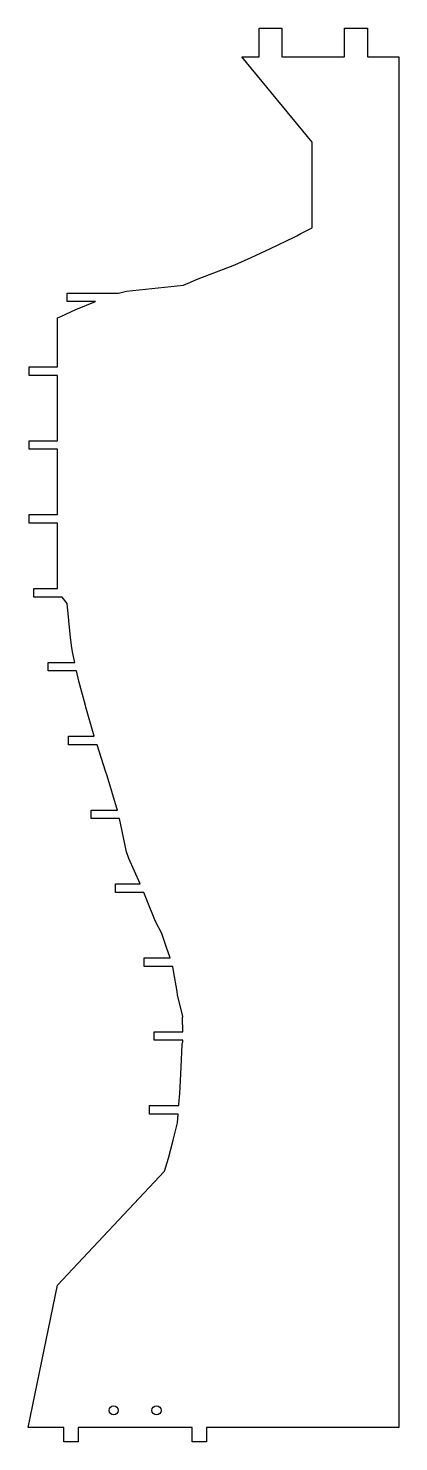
# Model space of a CAD drawing. Header units: metres. Extents: x -130 to 0, y -95 to 401.
import ezdxf

# ---------------------------------------------------------------- set-up
doc = ezdxf.new("R2010")
doc.units = ezdxf.units.M

msp = doc.modelspace()

# ---------------------------------------------------------------- linework, layer by layer
msp.add_lwpolyline([(-82.18, 0), (-80.81, 4.57), (-80.81, 4.57), (-79.13, 10.9), (-79.13, 10.9), (-77.63, 16.98), (-77.63, 16.98), (-77.42, 20), (-87.42, 20), (-87.42, 23), (-77.21, 23), (-77.18, 23.45), (-77.18, 23.45), (-76.83, 27.24), (-76.83, 27.24), (-76.49, 33.97), (-76.49, 33.97), (-76.34, 36.45), (-76.34, 36.45), (-75.94, 44.41), (-75.94, 44.41), (-75.82, 45.44), (-75.82, 45.44), (-75.82, 45.93), (-85.82, 45.93), (-85.82, 48.93), (-75.82, 48.93), (-75.83, 53.85), (-75.83, 53.85), (-75.82, 54.26), (-75.82, 54.26), (-77.63, 61.81), (-77.63, 61.81), (-77.75, 62.99), (-77.75, 62.99), (-79.02, 70.28), (-79.02, 70.28), (-79.3, 71.86), (-89.3, 71.86), (-89.3, 74.86), (-80.16, 74.86), (-81.51, 78.52), (-81.51, 78.52), (-83.16, 83.35), (-83.16, 83.35), (-85.33, 87.63), (-85.33, 87.63), (-88.56, 95.48), (-88.56, 95.48), (-89.43, 97.78), (-99.43, 97.78), (-99.43, 100.78), (-90.7, 100.78), (-94.74, 109.7), (-94.74, 109.7), (-95.48, 112.08), (-95.48, 112.08), (-97.97, 123.71), (-107.97, 123.71), (-107.97, 126.71), (-98.71, 126.71), (-99.03, 127.71), (-99.03, 127.71), (-102.35, 138.75), (-102.35, 138.75), (-102.92, 140.39), (-102.92, 140.39), (-105.88, 149.64), (-115.88, 149.64), (-115.88, 152.64), (-106.84, 152.64), (-107.11, 153.48), (-107.11, 153.48), (-109.77, 162.8), (-109.77, 162.8), (-109.88, 163.42), (-109.88, 163.42), (-112.24, 172.01), (-112.24, 172.01), (-113.02, 175.57), (-123.02, 175.57), (-123.02, 178.57), (-113.68, 178.57), (-114.36, 181.71), (-114.36, 181.71), (-114.72, 183.64), (-114.72, 183.64), (-115.13, 187.28), (-115.13, 187.28), (-116.33, 199.2), (-116.33, 199.2), (-118.08, 201.49), (-128.08, 201.49), (-128.08, 204.49), (-119.71, 204.49), (-119.71, 227.42), (-129.71, 227.42), (-129.71, 230.42), (-119.71, 230.42), (-119.71, 253.35), (-129.71, 253.35), (-129.71, 256.35), (-119.71, 256.35), (-119.71, 279.28), (-129.71, 279.28), (-129.71, 282.28), (-119.71, 282.28), (-119.71, 299.48), (-118.53, 299.96), (-118.53, 299.96), (-113.35, 302.42), (-113.35, 302.42), (-106.41, 305.21), (-116.41, 305.21), (-116.41, 308.21), (-98.34, 308.21), (-95.57, 308.88), (-95.57, 308.88), (-75.52, 310.93), (-75.52, 310.93), (-70.35, 313.2), (-70.35, 313.2), (-57.56, 318.04), (-57.56, 318.04), (-51.79, 320.68), (-51.79, 320.68), (-45, 323.82), (-45, 323.82), (-36.68, 327.81), (-36.68, 327.81), (-35.73, 328.26), (-35.73, 328.26), (-34.32, 329.11), (-34.32, 329.11), (-30.41, 331.13), (-30.41, 361.13), (-55, 391.13), (-49, 391.13), (-49, 401.13), (-41, 401.13), (-41, 391.13), (-19, 391.13), (-19, 401.13), (-11, 401.13), (-11, 391.13), (0, 391.13), (0, 331.13), (0, 0), (0, -90), (-67.5, -90), (-67.5, -95), (-72.5, -95), (-72.5, -90), (-112.5, -90), (-112.5, -95), (-117.5, -95), (-117.5, -90), (-130, -90), (-119.71, -40)], close=True)
for centre in [(-100, -84), (-85, -84)]:
    msp.add_circle(centre, 1.6)

doc.saveas('drawing.dxf')
